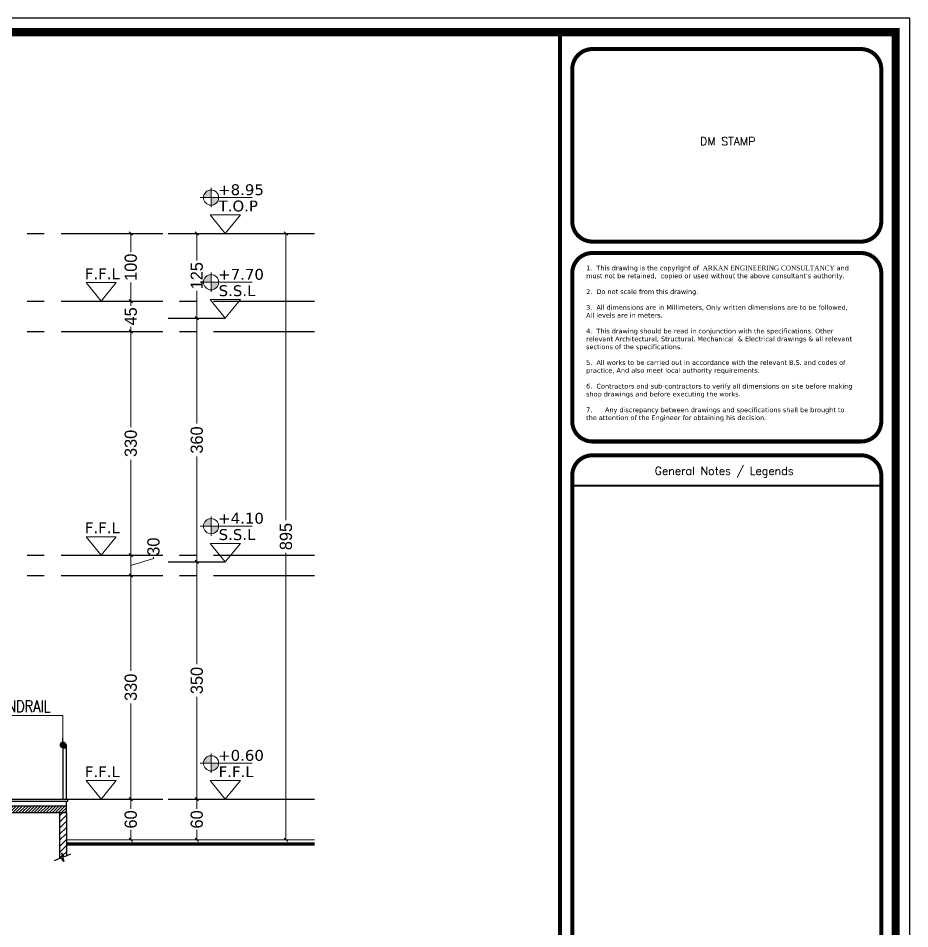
# Model space of a CAD drawing. Header units: centimetres. Extents: x 7997 to 116674, y 1017 to 13844.
# Drawn here: x 76135 to 77450, y 9428 to 10772 of the extents above; entities that cross this region are included whole.
import ezdxf
from ezdxf.enums import TextEntityAlignment as Align

# ---------------------------------------------------------------- set-up
doc = ezdxf.new("R2010")
doc.units = ezdxf.units.CM
doc.header["$LTSCALE"] = 200
doc.header["$PDMODE"] = 2
doc.linetypes.add('CENTER2', pattern=[1.125, 0.75, -0.125, 0.125, -0.125])
for name, color, linetype in [('AXIS', 9, 'CENTER2'), ('COL', 1, 'Continuous'), ('DIM', 11, 'Continuous'), ('STEP', 7, 'Continuous'), ('WIN', 6, 'Continuous')]:
    doc.layers.add(name, color=color, linetype=linetype)
for name, color, linetype, lineweight in [('HA', 251, 'Continuous', 0), ('HAT', 8, 'Continuous', 9), ('HATCH', 8, 'Continuous', 5), ('Level 10', 7, 'Continuous', 0), ('TEXT', 6, 'Continuous', 18), ('WALL', 3, 'Continuous', 25)]:
    doc.layers.add(name, color=color, linetype=linetype, lineweight=lineweight)
doc.styles.add('$0$$0$$0$sheet notes', font='verdana.ttf')
doc.styles.add('$0$$0$Roman', font='romans')
doc.styles.add('ROMANS', font='romans.shx', dxfattribs={"width": 0.8})
doc.styles.add('sheet notes', font='verdana.ttf')
doc.styles.add('T2', font='')
doc.styles.get('T2').set_extended_font_data('Elisia')
doc.dimstyles.new('NORMAL', dxfattribs={"dimtxt": 18, "dimasz": 5, "dimexe": 5, "dimexo": 5, "dimgap": 1, "dimtad": 0, "dimdec": 0, "dimdsep": 46, "dimtxsty": 'T2', "dimblk1": 'OBLIQUE', "dimblk2": 'OBLIQUE', "dimsah": 1, "dimcen": 0.09, "dimclrd": 4, "dimclre": 4, "dimclrt": 6, "dimadec": 0, "dimazin": 0, "dimtfac": 1, "dimtdec": 0, "dimtofl": 0, "dimtmove": 1, "dimatfit": 2, "dimldrblk": 'OPEN30', "dimfxl": 0, "dimtolj": 1, "dimtzin": 0, "dimlwd": 5, "dimlwe": 5, "dimarcsym": 0})

# ---------------------------------------------------------------- blocks, each defined once
blk = doc.blocks.new('SDF')
at = {"layer": 'TEXT'}
h = blk.add_hatch(color=256, dxfattribs=at)
h.paths.add_polyline_path([(0, 0), (-11.2, 0, -0.414214), (0, 11.3)])
h.paths.add_polyline_path([(0, 0), (11.2, 0, -0.414214), (0, -11.2)])
for p, q in [((0, -14.2), (0, 14.2)), ((-16.1, 0), (60.5, 0))]:
    blk.add_line(p, q, dxfattribs=at)
blk.add_circle((0, 0), 11.2, dxfattribs=at)
blk = doc.blocks.new('_OBLIQUE')
at = {"color": 0, "linetype": 'ByBlock'}
blk.add_line((-0.5, -0.5), (0.5, 0.5), dxfattribs=at)
blk = doc.blocks.new('*D711')
at = {"layer": 'Defpoints', "color": 0, "transparency": 16777216}
for p in [(76398, 9619.5), (76398, 9619.5), (76398, 9559.5)]:
    blk.add_point(p, dxfattribs=at)
at = {"layer": 'WALL', "color": 4, "lineweight": 5, "transparency": 16777216}
for p, q in [((76398, 9619.5), (76398, 9605.1)), ((76398, 9559.5), (76398, 9573.9))]:
    blk.add_line(p, q, dxfattribs=at)
at = {"layer": 'WALL', "color": 4, "lineweight": 5, "transparency": 16777216, "xscale": 5, "yscale": 5, "zscale": 5}
for p, rotation in [((76398, 9619.5), 90), ((76398, 9559.5), 270)]:
    blk.add_blockref('_OBLIQUE', p, dxfattribs=dict(at, rotation=rotation))
at = {"layer": 'WALL', "color": 6, "transparency": 16777216, "insert": (76398, 9589.5), "char_height": 18, "attachment_point": 5, "rotation": 90, "style": 'T2'}
blk.add_mtext('\\A1;60', dxfattribs=at)
blk = doc.blocks.new('_Open30')
at = {"color": 0, "linetype": 'ByBlock', "lineweight": -2}
for p, q in [((-1, 0.27), (0, 0)), ((0, 0), (-1, -0.27)), ((0, 0), (-1, 0))]:
    blk.add_line(p, q, dxfattribs=at)
blk = doc.blocks.new('*D712')
at = {"layer": 'Defpoints', "color": 0, "transparency": 16777216}
for p in [(76529.6, 10454.5), (76529.6, 10454.5), (76529.6, 9559.5)]:
    blk.add_point(p, dxfattribs=at)
at = {"layer": 'WALL', "color": 4, "lineweight": 5, "transparency": 16777216}
for p, q in [((76529.6, 10454.5), (76529.6, 10031.2)), ((76529.6, 9559.5), (76529.6, 9982.9))]:
    blk.add_line(p, q, dxfattribs=at)
at = {"layer": 'WALL', "color": 4, "lineweight": 5, "transparency": 16777216, "xscale": 5, "yscale": 5, "zscale": 5}
for p, rotation in [((76529.6, 10454.5), 90), ((76529.6, 9559.5), 270)]:
    blk.add_blockref('_OBLIQUE', p, dxfattribs=dict(at, rotation=rotation))
at = {"layer": 'WALL', "color": 6, "transparency": 16777216, "insert": (76529.6, 10007), "char_height": 18, "attachment_point": 5, "rotation": 90, "style": 'T2'}
blk.add_mtext('\\A1;895', dxfattribs=at)
blk = doc.blocks.new('*D713')
at = {"layer": 'Defpoints', "color": 0, "transparency": 16777216}
for p in [(76300.6, 9619.5), (76300.6, 9619.5), (76300.6, 9559.5)]:
    blk.add_point(p, dxfattribs=at)
at = {"layer": 'WALL', "color": 4, "lineweight": 5, "transparency": 16777216}
for p, q in [((76300.6, 9619.5), (76300.6, 9605.1)), ((76300.6, 9559.5), (76300.6, 9573.9))]:
    blk.add_line(p, q, dxfattribs=at)
at = {"layer": 'WALL', "color": 4, "lineweight": 5, "transparency": 16777216, "xscale": 5, "yscale": 5, "zscale": 5}
for p, rotation in [((76300.6, 9619.5), 90), ((76300.6, 9559.5), 270)]:
    blk.add_blockref('_OBLIQUE', p, dxfattribs=dict(at, rotation=rotation))
at = {"layer": 'WALL', "color": 6, "transparency": 16777216, "insert": (76300.6, 9589.5), "char_height": 18, "attachment_point": 5, "rotation": 90, "style": 'T2'}
blk.add_mtext('\\A1;60', dxfattribs=at)
blk = doc.blocks.new('*D714')
at = {"layer": 'Defpoints', "color": 0, "transparency": 16777216}
for p in [(76300.6, 9979.5), (76300.6, 9979.5), (76300.6, 9949.5)]:
    blk.add_point(p, dxfattribs=at)
at = {"layer": 'WALL', "color": 4, "lineweight": 5, "transparency": 16777216}
for p, q in [((76300.6, 9949.5), (76300.6, 9979.5)), ((76300.6, 9964.5), (76334.1, 9974.6)), ((76334.1, 9974.6), (76334.1, 9976.6))]:
    blk.add_line(p, q, dxfattribs=at)
at = {"layer": 'WALL', "color": 4, "lineweight": 5, "transparency": 16777216, "xscale": 5, "yscale": 5, "zscale": 5}
for p, rotation in [((76300.6, 9979.5), 90), ((76300.6, 9949.5), 270)]:
    blk.add_blockref('_OBLIQUE', p, dxfattribs=dict(at, rotation=rotation))
at = {"layer": 'WALL', "color": 6, "transparency": 16777216, "insert": (76334.1, 9992.1), "char_height": 18, "attachment_point": 5, "rotation": 90, "style": 'T2'}
blk.add_mtext('\\A1;30', dxfattribs=at)
blk = doc.blocks.new('*D715')
at = {"layer": 'Defpoints', "color": 0, "transparency": 16777216}
for p in [(76300.6, 10354.5), (76300.6, 10354.5), (76300.6, 10309.5)]:
    blk.add_point(p, dxfattribs=at)
at = {"layer": 'WALL', "color": 4, "lineweight": 5, "transparency": 16777216}
for p, q in [((76300.6, 10354.5), (76300.6, 10347.6)), ((76300.6, 10309.5), (76300.6, 10316.4))]:
    blk.add_line(p, q, dxfattribs=at)
at = {"layer": 'WALL', "color": 4, "lineweight": 5, "transparency": 16777216, "xscale": 5, "yscale": 5, "zscale": 5}
for p, rotation in [((76300.6, 10354.5), 90), ((76300.6, 10309.5), 270)]:
    blk.add_blockref('_OBLIQUE', p, dxfattribs=dict(at, rotation=rotation))
at = {"layer": 'WALL', "color": 6, "transparency": 16777216, "insert": (76300.6, 10332), "char_height": 18, "attachment_point": 5, "rotation": 90, "style": 'T2'}
blk.add_mtext('\\A1;45', dxfattribs=at)
blk = doc.blocks.new('*D734')
at = {"layer": 'Defpoints', "color": 0, "transparency": 16777216}
for p in [(76300.6, 9949.5), (76314.8, 9949.5), (76300.6, 9619.5)]:
    blk.add_point(p, dxfattribs=at)
at = {"layer": 'DIM', "color": 4, "lineweight": 5, "transparency": 16777216}
for p, q in [((76309.8, 9949.5), (76295.6, 9949.5)), ((76300.6, 9949.5), (76300.6, 9808.7)), ((76300.6, 9619.5), (76300.6, 9760.4))]:
    blk.add_line(p, q, dxfattribs=at)
at = {"layer": 'DIM', "color": 4, "lineweight": 5, "transparency": 16777216, "xscale": 5, "yscale": 5, "zscale": 5}
for p, rotation in [((76300.6, 9949.5), 90), ((76300.6, 9619.5), 270)]:
    blk.add_blockref('_OBLIQUE', p, dxfattribs=dict(at, rotation=rotation))
at = {"layer": 'DIM', "color": 6, "transparency": 16777216, "insert": (76300.6, 9784.5), "char_height": 18, "attachment_point": 5, "rotation": 90, "style": 'T2'}
blk.add_mtext('\\A1;330', dxfattribs=at)
blk = doc.blocks.new('*D735')
at = {"layer": 'Defpoints', "color": 0, "transparency": 16777216}
for p in [(76300.6, 10309.5), (76314.8, 10309.5), (76300.6, 9979.5)]:
    blk.add_point(p, dxfattribs=at)
at = {"layer": 'DIM', "color": 4, "lineweight": 5, "transparency": 16777216}
for p, q in [((76309.8, 10309.5), (76295.6, 10309.5)), ((76300.6, 10309.5), (76300.6, 10168.7)), ((76300.6, 9979.5), (76300.6, 10120.4))]:
    blk.add_line(p, q, dxfattribs=at)
at = {"layer": 'DIM', "color": 4, "lineweight": 5, "transparency": 16777216, "xscale": 5, "yscale": 5, "zscale": 5}
for p, rotation in [((76300.6, 10309.5), 90), ((76300.6, 9979.5), 270)]:
    blk.add_blockref('_OBLIQUE', p, dxfattribs=dict(at, rotation=rotation))
at = {"layer": 'DIM', "color": 6, "transparency": 16777216, "insert": (76300.6, 10144.5), "char_height": 18, "attachment_point": 5, "rotation": 90, "style": 'T2'}
blk.add_mtext('\\A1;330', dxfattribs=at)
blk = doc.blocks.new('*D736')
at = {"layer": 'Defpoints', "color": 0, "transparency": 16777216}
for p in [(76299, 10454.5), (76300.6, 10454.5), (76300.6, 10354.5)]:
    blk.add_point(p, dxfattribs=at)
at = {"layer": 'DIM', "color": 4, "lineweight": 5, "transparency": 16777216}
for p, q in [((76300.6, 10454.5), (76300.6, 10426.9)), ((76304, 10454.5), (76305.6, 10454.5)), ((76300.6, 10354.5), (76300.6, 10382.1))]:
    blk.add_line(p, q, dxfattribs=at)
at = {"layer": 'DIM', "color": 4, "lineweight": 5, "transparency": 16777216, "xscale": 5, "yscale": 5, "zscale": 5}
for p, rotation in [((76300.6, 10454.5), 90), ((76300.6, 10354.5), 270)]:
    blk.add_blockref('_OBLIQUE', p, dxfattribs=dict(at, rotation=rotation))
at = {"layer": 'DIM', "color": 6, "transparency": 16777216, "insert": (76300.6, 10404.5), "char_height": 18, "attachment_point": 5, "rotation": 90, "style": 'T2'}
blk.add_mtext('\\A1;100', dxfattribs=at)
blk = doc.blocks.new('*D737')
at = {"layer": 'Defpoints', "color": 0, "transparency": 16777216}
for p in [(76398, 9969.5), (76398, 9969.5), (76398, 9619.5)]:
    blk.add_point(p, dxfattribs=at)
at = {"layer": 'DIM', "color": 4, "lineweight": 5, "transparency": 16777216}
for p, q in [((76398, 9969.5), (76398, 9818.7)), ((76398, 9619.5), (76398, 9770.4))]:
    blk.add_line(p, q, dxfattribs=at)
at = {"layer": 'DIM', "color": 4, "lineweight": 5, "transparency": 16777216, "xscale": 5, "yscale": 5, "zscale": 5}
for p, rotation in [((76398, 9969.5), 90), ((76398, 9619.5), 270)]:
    blk.add_blockref('_OBLIQUE', p, dxfattribs=dict(at, rotation=rotation))
at = {"layer": 'DIM', "color": 6, "transparency": 16777216, "insert": (76398, 9794.5), "char_height": 18, "attachment_point": 5, "rotation": 90, "style": 'T2'}
blk.add_mtext('\\A1;350', dxfattribs=at)
blk = doc.blocks.new('*D738')
at = {"layer": 'Defpoints', "color": 0, "transparency": 16777216}
for p in [(76398, 10329.5), (76398, 10329.5), (76398, 9969.5)]:
    blk.add_point(p, dxfattribs=at)
at = {"layer": 'DIM', "color": 4, "lineweight": 5, "transparency": 16777216}
for p, q in [((76398, 10329.5), (76398, 10173.7)), ((76398, 9969.5), (76398, 10125.4))]:
    blk.add_line(p, q, dxfattribs=at)
at = {"layer": 'DIM', "color": 4, "lineweight": 5, "transparency": 16777216, "xscale": 5, "yscale": 5, "zscale": 5}
for p, rotation in [((76398, 10329.5), 90), ((76398, 9969.5), 270)]:
    blk.add_blockref('_OBLIQUE', p, dxfattribs=dict(at, rotation=rotation))
at = {"layer": 'DIM', "color": 6, "transparency": 16777216, "insert": (76398, 10149.5), "char_height": 18, "attachment_point": 5, "rotation": 90, "style": 'T2'}
blk.add_mtext('\\A1;360', dxfattribs=at)
blk = doc.blocks.new('*D739')
at = {"layer": 'Defpoints', "color": 0, "transparency": 16777216}
for p in [(76398, 10454.5), (76398, 10454.5), (76398, 10329.5)]:
    blk.add_point(p, dxfattribs=at)
at = {"layer": 'DIM', "color": 4, "lineweight": 5, "transparency": 16777216}
for p, q in [((76398, 10454.5), (76398, 10414.4)), ((76398, 10329.5), (76398, 10369.6))]:
    blk.add_line(p, q, dxfattribs=at)
at = {"layer": 'DIM', "color": 4, "lineweight": 5, "transparency": 16777216, "xscale": 5, "yscale": 5, "zscale": 5}
for p, rotation in [((76398, 10454.5), 90), ((76398, 10329.5), 270)]:
    blk.add_blockref('_OBLIQUE', p, dxfattribs=dict(at, rotation=rotation))
at = {"layer": 'DIM', "color": 6, "transparency": 16777216, "insert": (76398, 10392), "char_height": 18, "attachment_point": 5, "rotation": 90, "style": 'T2'}
blk.add_mtext('\\A1;125', dxfattribs=at)
blk = doc.blocks.new('DOT')
at = {"color": 0, "linetype": 'ByBlock'}
blk.add_line((-0.5, 0), (-1, 0), dxfattribs=at)
at = {"color": 0, "linetype": 'ByBlock', "const_width": 0.5}
blk.add_lwpolyline([(-0.25, 0, 1), (0.25, 0, 1)], format="xyb", close=True, dxfattribs=at)
blk = doc.blocks.new('08-TITLE SHEET-selattin', base_point=(45714.8, -203081.4))
at = {"color": 0}
blk.add_lwpolyline([(51244.8, -203081.4), (45714.8, -203081.4), (45714.8, -206921.4), (51244.8, -206921.4)], close=True, dxfattribs=at)
at = {"color": 0, "linetype": 'ByBlock', "const_width": 17}
blk.add_lwpolyline([(45744.3, -206891.9), (51215.3, -206891.9), (51215.3, -203110.8), (45744.3, -203110.8)], close=True, dxfattribs=at)
at = {"color": 0, "linetype": 'ByBlock'}
for points, const_width in [([(50507.6, -203110.8), (50507.6, -206891.9)], 8.52), ([(50533.3, -204066.9), (51184.7, -204066.9)], 4.26)]:
    blk.add_lwpolyline(points, dxfattribs=dict(at, const_width=const_width))
at = {"color": 0, "linetype": 'ByBlock', "const_width": 8.52}
for points in [[(50575.9, -203552.4), (51142.1, -203552.4, 0.414214), (51184.7, -203509.8), (51184.7, -203189.1, 0.414214), (51142.1, -203146.5), (50575.9, -203146.5, 0.414214), (50533.3, -203189.1), (50533.3, -203509.8, 0.414214)], [(50575.9, -203973.9), (51142.1, -203973.9, 0.414214), (51184.7, -203931.3), (51184.7, -203619.1, 0.414214), (51142.1, -203576.5), (50575.9, -203576.5, 0.414214), (50533.3, -203619.1), (50533.3, -203931.3, 0.414214)], [(50575.9, -205460.8), (51142.1, -205460.8, 0.414214), (51184.7, -205418.3), (51184.7, -204045.6, 0.414214), (51142.1, -204003), (50575.9, -204003, 0.414214), (50533.3, -204045.6), (50533.3, -205418.3, 0.414214)]]:
    blk.add_lwpolyline(points, format="xyb", close=True, dxfattribs=at)
at = {"layer": 'HA', "ltscale": 1.2}
blk.add_lwpolyline([(45714.8, -203081.4), (51244.8, -203081.4), (51244.8, -206921.4), (45714.8, -206921.4)], close=True, dxfattribs=at)
at = {"color": 0, "style": '$0$$0$Roman'}
for s, height, p in [('DM STAMP', 17.04, (50861.2, -203340.9)), ('General Notes / Legends', 17.037, (50853.6, -204035.8))]:
    blk.add_text(s, height=height, dxfattribs=at).set_placement(p, align=Align.MIDDLE_CENTER)
at = {"color": 0, "insert": (50562.6, -203603.1), "char_height": 9.9665, "width": 558.315, "attachment_point": 1, "style": '$0$$0$$0$sheet notes'}
blk.add_mtext("1.  This drawing is the copyright of {\\fTimes New Roman|b0|i0|c238|p26; \\fTimes New Roman|b0|i0|c0|p26;ARKAN ENGINEERING CONSULTANCY }and must not be retained,  copied or used without the above consultant's authority.\\P\\P2.  Do not scale from this drawing.\\P\\P3.  All dimensions are in Millimeters, Only written dimensions are to be followed, All levels are in meters.\\P\\P4.  This drawing should be read in conjunction with the specifications. Other relevant Architectural, Structural, Mechanical  & Electrical drawings & all relevant sections of the specifications.\\P\\P5.  All works to be carried out in accordance with the relevant B.S. and codes of practice, And also meet local authority requirements.\\P\\P6.  Contractors and sub-contractors to verify all dimensions on site before making shop drawings and before executing the works.\\P\\P7.^IAny discrepancy between drawings and specifications shall be brought to the attention of the Engineer for obtaining his decision.", dxfattribs=at)

msp = doc.modelspace()

# ---------------------------------------------------------------- hatches: boundary and pattern name
at = {"layer": 'DIM'}
h = msp.add_hatch(dxfattribs=at)
h.set_pattern_fill('ANSI31', color=8, scale=2)
h.set_pattern_definition([(45, (21582.067, 8153.3107), (-4.49012806, 4.49012806), [])])
h.paths.add_polyline_path([(76205.5234, 9599.5163), (76195.5234, 9599.5163), (76195.5234, 9531.9301), (76197.824, 9532.9547), (76201.6567, 9527.6438), (76198.4422, 9540.3652), (76202.893, 9534.3133), (76205.5234, 9535.4378)])
at = {"layer": 'HATCH'}
h = msp.add_hatch(dxfattribs=at)
h.set_pattern_fill('ANSI31', color=8)
h.set_pattern_definition([(45, (36.6688, -45.4784), (-2.24506403, 2.24506403), [])])
h.paths.add_polyline_path([(75490.5233, 9599.5163), (75925.5233, 9599.5163), (75925.5233, 9559.5163), (75945.5233, 9559.5163), (75945.5233, 9599.5163), (76205.5234, 9599.5163), (76205.5234, 9609.5163), (74796.1444, 9609.5163), (74796.1444, 9599.5163), (75210.5233, 9599.5163), (75210.5233, 9559.5163), (75230.5233, 9559.5163), (75230.5233, 9599.5163), (75470.5233, 9599.5163), (75470.5233, 9559.5163), (75490.5233, 9559.5163)])
h.paths.add_polyline_path([(74720.5233, 9559.5163), (74740.5233, 9559.5163), (74740.5233, 9599.5163), (74796.1444, 9599.5163), (74796.1444, 9609.5163), (74503.5233, 9609.5163), (74503.5233, 9599.5163), (74473.0233, 9599.5163), (74473.0233, 9584.5163), (74443.0233, 9584.5163), (74443.0233, 9569.5163), (74413.0233, 9569.5163), (74413.0233, 9519.5163), (74433.0233, 9519.5163), (74433.0233, 9553.0775), (74503.5233, 9588.2553), (74503.5233, 9559.5163), (74523.5233, 9559.5163), (74523.5233, 9599.5163), (74720.5233, 9599.5163)])
h.paths.add_polyline_path([(74533.5233, 9549.5163), (74533.5233, 9559.5163), (74493.5233, 9559.5163), (74493.5233, 9549.5163)], flags=17)
h.paths.add_polyline_path([(74403.0233, 9509.5163), (74443.0233, 9509.5163), (74443.0233, 9519.5163), (74403.0233, 9519.5163)])

# ---------------------------------------------------------------- linework, layer by layer
at = {"linetype": 'Continuous'}
msp.add_lwpolyline([(73578.9978, 8084.0841), (77449.9978, 8084.0841), (77449.9978, 10772.0841), (73578.9978, 10772.0841)], close=True, dxfattribs=at)
at = {"layer": 'AXIS'}
for p, q in [((74172.6564, 10454.5163), (76571.7015, 10454.5163)), ((74172.6564, 10354.5163), (76571.7015, 10354.5163)), ((74172.6564, 10309.5163), (76571.7015, 10309.5163)), ((74172.6564, 9979.5163), (76571.7015, 9979.5163)), ((74172.6564, 9949.5163), (76571.7015, 9949.5163)), ((74172.6564, 9619.5163), (76571.7015, 9619.5163))]:
    msp.add_line(p, q, dxfattribs=at)
at = {"layer": 'COL'}
for p, q in [((74503.5233, 9609.5163), (76205.5234, 9609.5163)), ((75945.5233, 9599.5163), (76205.5234, 9599.5163)), ((76205.5234, 9599.5163), (76205.5234, 9609.5163))]:
    msp.add_line(p, q, dxfattribs=at)
at = {"layer": 'DIM', "linetype": 'Continuous'}
for p, q in [((76205.5234, 9699.5163), (76200.5234, 9699.5163)), ((76200.5234, 9699.5163), (76200.5234, 9619.5163)), ((76205.5234, 9694.5163), (76200.5234, 9694.5163)), ((76205.5234, 9619.5163), (76205.5234, 9699.5163))]:
    msp.add_line(p, q, dxfattribs=at)
at = {"layer": 'HAT'}
for points in [[(76417.7369, 10481.83), (76462.3478, 10481.83), (76440.0423, 10454.5163)], [(76234.5933, 10381.83), (76279.2042, 10381.83), (76256.8988, 10354.5163)], [(76417.7369, 10356.83), (76462.3478, 10356.83), (76440.0423, 10329.5163)], [(76234.5933, 10006.83), (76279.2042, 10006.83), (76256.8988, 9979.5163)], [(76417.7369, 9996.83), (76462.3478, 9996.83), (76440.0423, 9969.5163)], [(76234.5933, 9646.83), (76279.2042, 9646.83), (76256.8988, 9619.5163)], [(76417.7369, 9646.83), (76462.3478, 9646.83), (76440.0423, 9619.5163)]]:
    msp.add_lwpolyline(points, close=True, dxfattribs=at)
at = {"layer": 'Level 10'}
msp.add_line((76205.5234, 9559.5163), (76571.7015, 9559.5163), dxfattribs=at)
at = {"layer": 'Level 10', "const_width": 5}
msp.add_lwpolyline([(76571.7015, 9553.2867), (76205.5234, 9553.2867)], dxfattribs=at)
at = {"layer": 'STEP'}
for p, q in [((76256.8988, 10454.5163), (76341.0175, 10454.5163)), ((76355.9236, 10454.5163), (76440.0423, 10454.5163)), ((76487.5827, 10454.5163), (76571.7015, 10454.5163)), ((76256.8988, 10354.5163), (76341.0175, 10354.5163)), ((76355.9236, 10329.5163), (76440.0423, 10329.5163)), ((76256.8988, 10309.5163), (76341.0175, 10309.5163)), ((76256.8988, 9979.5163), (76341.0175, 9979.5163)), ((76355.9236, 9969.5163), (76440.0423, 9969.5163)), ((76256.8988, 9949.5163), (76341.0175, 9949.5163)), ((74498.5233, 9619.5163), (76207.5234, 9619.5163)), ((74500.5233, 9616.5163), (76207.5234, 9616.5163)), ((76205.5234, 9609.5163), (76205.5234, 9616.5163)), ((76207.5234, 9616.5163), (76207.5234, 9619.5163)), ((76256.8988, 9619.5163), (76341.0175, 9619.5163)), ((76355.9236, 9619.5163), (76440.0423, 9619.5163))]:
    msp.add_line(p, q, dxfattribs=at)
at = {"layer": 'WALL'}
for p, q in [((76195.5234, 9599.5163), (76195.5234, 9531.9301)), ((76205.5234, 9599.5163), (76205.5234, 9535.4378))]:
    msp.add_line(p, q, dxfattribs=at)
at = {"layer": 'WIN'}
msp.add_lwpolyline([(76211.8192, 9538.1295), (76202.893, 9534.3133), (76198.4422, 9540.3652), (76201.6567, 9527.6438), (76197.824, 9532.9547), (76187.5625, 9528.3849)], dxfattribs=at)

# ---------------------------------------------------------------- block references
at = {"layer": 'DIM', "color": 0, "linetype": 'Continuous', "xscale": 0.7000000000000026, "yscale": 0.7000000000000026, "zscale": 0.7000000000000026}
msp.add_blockref('08-TITLE SHEET-selattin', (73578.9978, 10772.0841), dxfattribs=at)
at = {"layer": 'DIM'}
for p in [(76419.0578, 10507.2945), (76419.0578, 10382.3898), (76419.0578, 10022.3898), (76419.0578, 9672.3898)]:
    msp.add_blockref('SDF', p, dxfattribs=at)

# ---------------------------------------------------------------- texts
at = {"layer": 'TEXT', "style": 'sheet notes'}
for s, p in [('+8.95', (76429.5552, 10510.9294)), ('T.O.P', (76430.2207, 10486.9173)), ('F.F.L', (76232.8741, 10386.9173)), ('+7.70', (76429.5552, 10386.0247)), ('S.S.L', (76430.2207, 10361.9173)), ('+4.10', (76429.5552, 10026.0247)), ('F.F.L', (76232.8741, 10011.9173)), ('S.S.L', (76430.2207, 10001.9173)), ('+0.60', (76429.5552, 9676.0247)), ('F.F.L', (76232.8741, 9651.9173)), ('F.F.L', (76430.2207, 9651.9173))]:
    msp.add_text(s, height=16.03652, dxfattribs=at).set_placement(p)
at = {"layer": 'TEXT', "style": 'ROMANS', "width": 0.8}
msp.add_text('STEEL HANDRAIL', height=17.5, dxfattribs=at).set_placement((76029.8673, 9747.781))

# ---------------------------------------------------------------- dimensions: what is measured, and where the dimension line sits
at = {"layer": 'DIM'}
for base, p1, p2, picture, middle in [((76300.6364, 10454.5163), (76300.6364, 10354.5163), (76298.9581, 10454.5163), '*D736', (76300.6364, 10404.5163)), ((76397.9829, 10454.5163), (76397.9829, 10329.5163), (76397.9829, 10454.5163), '*D739', (76397.9829, 10392.0163)), ((76397.9829, 10329.5163), (76397.9829, 9969.5163), (76397.9829, 10329.5163), '*D738', (76397.9829, 10149.5163)), ((76300.6364, 10309.5163), (76300.6364, 9979.5163), (76314.8263, 10309.5163), '*D735', (76300.6364, 10144.5163)), ((76397.9829, 9969.5163), (76397.9829, 9619.5163), (76397.9829, 9969.5163), '*D737', (76397.9829, 9794.5163)), ((76300.6364, 9949.5163), (76300.6364, 9619.5163), (76314.8263, 9949.5163), '*D734', (76300.6364, 9784.5163))]:
    dim = msp.add_linear_dim(base=base, p1=p1, p2=p2, angle=90, dimstyle='NORMAL', dxfattribs=at)
    dim.commit()
    dim.dimension.update_dxf_attribs({"geometry": picture, "text_midpoint": middle})
at = {"layer": 'WALL'}
for base, p1, p2, picture, middle in [((76529.6421, 10454.5163), (76529.6421, 9559.5163), (76529.6421, 10454.5163), '*D712', (76529.6421, 10007.0163)), ((76300.6364, 10354.5163), (76300.6364, 10309.5163), (76300.6364, 10354.5163), '*D715', (76300.6364, 10332.0163)), ((76300.6364, 9979.5163), (76300.6364, 9949.5163), (76300.6364, 9979.5163), '*D714', (76334.1364, 9977.5663)), ((76300.6364, 9619.5163), (76300.6364, 9559.5163), (76300.6364, 9619.5163), '*D713', (76300.6364, 9589.5163)), ((76397.9829, 9619.5163), (76397.9829, 9559.5163), (76397.9829, 9619.5163), '*D711', (76397.9829, 9589.5163))]:
    dim = msp.add_linear_dim(base=base, p1=p1, p2=p2, angle=90, dimstyle='NORMAL', dxfattribs=at)
    dim.commit()
    dim.dimension.update_dxf_attribs({"geometry": picture, "text_midpoint": middle})

# ---------------------------------------------------------------- leaders
at = {"layer": 'DIM'}
msp.add_leader([(76200.5234, 9699.5163), (76200.5234, 9742.7422), (76035.3249, 9742.7422)], dimstyle='NORMAL', override={"dimasz": 10, "dimldrblk": 'Dot', "dimfxl": 6, "dimfxlon": 1}, dxfattribs=at)

doc.saveas('drawing.dxf')
